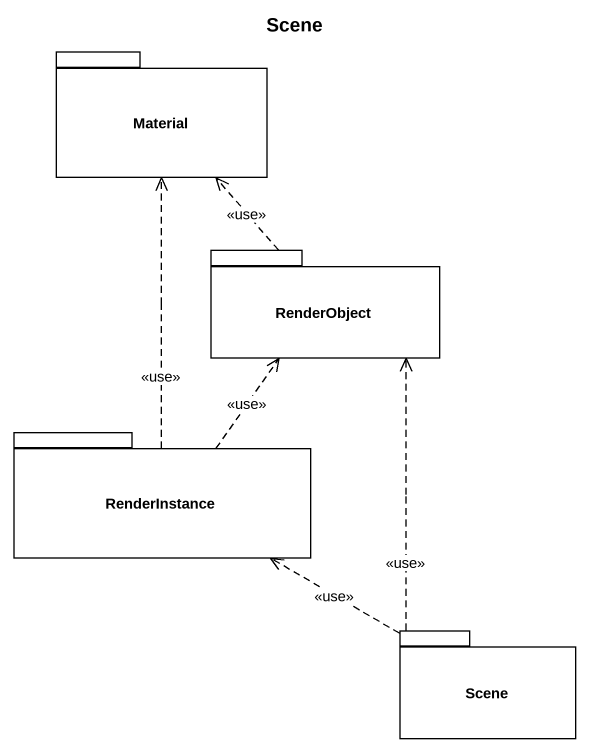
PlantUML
@startuml
title Scene
package Material {
}
package RenderObject {
}
package RenderInstance {
}
package Scene {
}
RenderObject .up.> Material : <<use>>
RenderInstance .up.> Material : <<use>>
RenderInstance .up.> RenderObject : <<use>>
Scene .up.> RenderObject : <<use>>
Scene .left.> RenderInstance : <<use>>
@enduml
